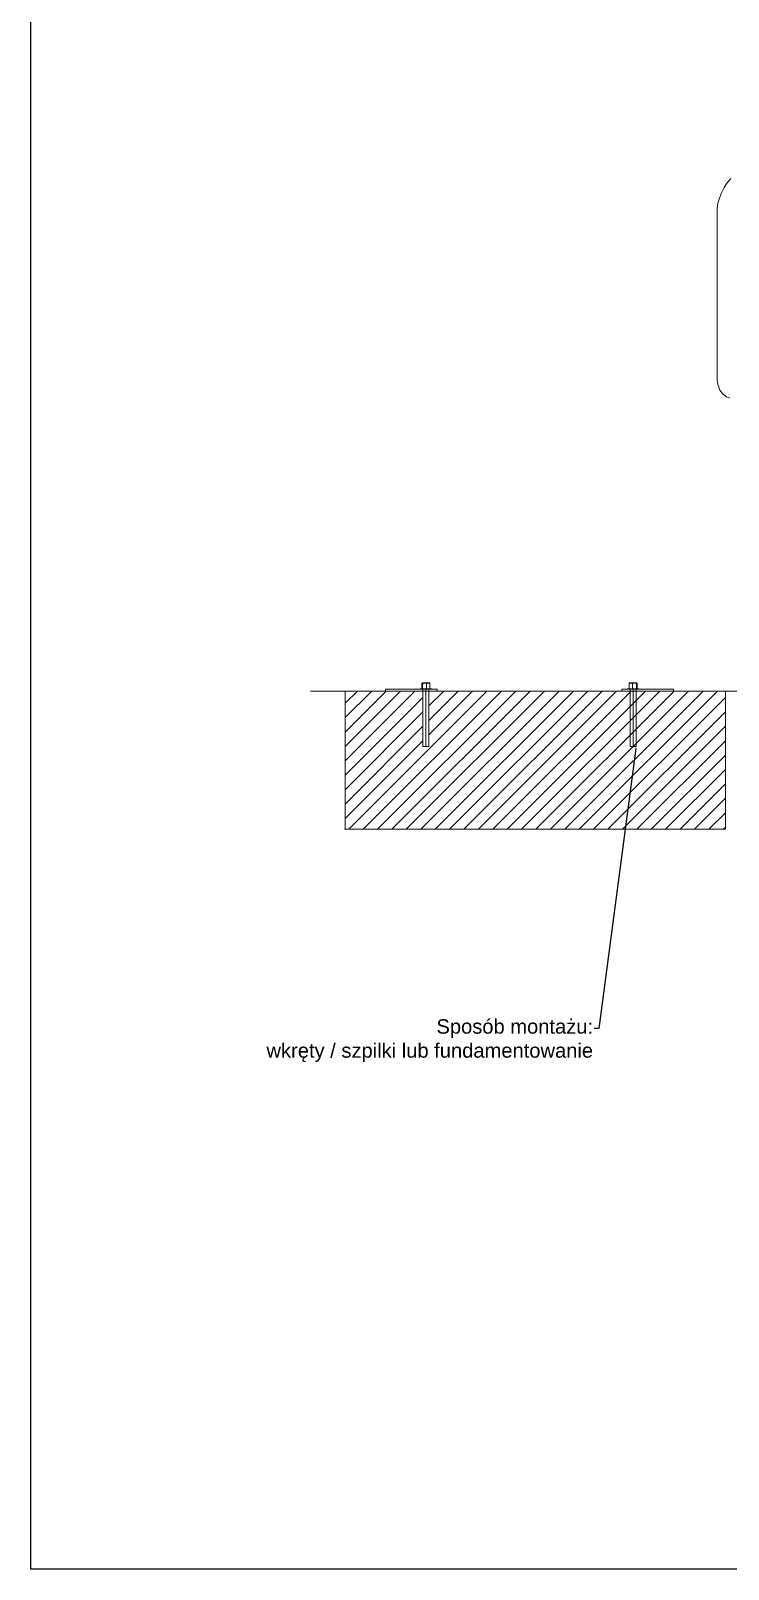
# Model space of a CAD drawing. Header units: millimetres. Extents: x 25609 to 29040, y 15684 to 20800.
# Drawn here: x 25609 to 26819, y 15684 to 18354 of the extents above; entities that cross this region are included whole.
import ezdxf
from ezdxf import colors
from ezdxf.entities.mleader import LeaderData, LeaderLine
from ezdxf.math import Vec2, Vec3

# ---------------------------------------------------------------- set-up
doc = ezdxf.new("R2010")
doc.units = ezdxf.units.MM
doc.header["$LTSCALE"] = 3
for name, color, linetype, lineweight in [('Elementy modelu - Kształty_Nr_pióra__1', 7, 'Continuous', 13), ('Krawędzie widoczneARTUR', 7, 'Continuous', 50), ('stal', 7, 'Continuous', 20)]:
    doc.layers.add(name, color=color, linetype=linetype, lineweight=lineweight)
doc.styles.get("Standard").update_dxf_attribs({"font": 'arial.ttf'})

msp = doc.modelspace()

# ---------------------------------------------------------------- hatches: boundary and pattern name
at = {"lineweight": 9}
h = msp.add_hatch(dxfattribs=at)
h.set_pattern_fill('JIS_WOOD', color=256, scale=25)
h.set_pattern_definition([(45, (23712.307, 15244.897), (-12.5, 12.5), [])])
h.paths.add_polyline_path([(26668.8, 17207.9), (26654.1, 17207.9), (26314.1, 17207.9), (26299.4, 17207.9), (26299.4, 17111.8), (26289.1, 17111.9), (26289.1, 17207.9), (26234.1, 17207.9), (26154.1, 17207.9), (26154.1, 16967.9), (26814.1, 16967.9), (26814.1, 17207.9), (26734.1, 17207.9), (26679.1, 17207.9), (26679.1, 17207.9), (26668.8, 17207.9)])

# ---------------------------------------------------------------- linework, layer by layer
for p, q in [((26234.1, 17207.9), (26094.1, 17207.9)), ((26234.1, 17207.9), (26154.1, 17207.9)), ((26154.1, 17207.9), (26154.1, 16967.9)), ((26274.1, 17210.9), (26224.1, 17210.9)), ((26224.1, 17210.9), (26224.1, 17207.9)), ((26234.1, 17210.9), (26274.1, 17210.9)), ((26234.1, 17210.9), (26314.1, 17210.9)), ((26314.1, 17207.9), (26234.1, 17207.9)), ((26314.1, 17210.9), (26314.1, 17207.9)), ((26314.1, 17210.9), (26314.1, 17207.9)), ((26314.1, 17207.9), (26654.1, 17207.9)), ((26674.1, 17210.9), (26634.1, 17210.9)), ((26634.1, 17210.9), (26634.1, 17207.9)), ((26724.1, 17210.9), (26644.1, 17210.9)), ((26644.1, 17207.9), (26724.1, 17207.9)), ((26714.1, 17210.9), (26664.1, 17210.9)), ((26684.1, 17210.9), (26724.1, 17210.9)), ((26724.1, 17207.9), (26724.1, 17210.9)), ((26724.1, 17207.9), (26874.1, 17207.9)), ((26734.1, 17207.9), (26814.1, 17207.9)), ((26814.1, 17207.9), (26814.1, 16967.9)), ((26153, 16967.9), (26814.1, 16967.9))]:
    msp.add_line(p, q, dxfattribs=at)
msp.add_lwpolyline([(25608.5, 20800.4), (29039.8, 20800.4), (29039.8, 15683.9), (25608.5, 15683.9)], close=True)
at = {"layer": 'Elementy modelu - Kształty_Nr_pióra__1', "linetype": 'Continuous'}
for p, q in [((26811.7, 18081.5), (26807.2, 18072.6)), ((26817.2, 18089.9), (26811.7, 18081.5)), ((26823.3, 18097.6), (26817.2, 18089.9)), ((26801.2, 18054.3), (26799.9, 18045.5)), ((26803.6, 18063.4), (26801.2, 18054.3)), ((26807.2, 18072.6), (26803.6, 18063.4)), ((26799.9, 17747.3), (26799.9, 18045.5)), ((26799.9, 17747.3), (26801.2, 17739.9)), ((26802.2, 17736.7), (26801.2, 17739.9)), ((26802.2, 17736.7), (26804.7, 17730.1)), ((26804.7, 17730.1), (26808.4, 17724.8)), ((26811.2, 17722.2), (26808.4, 17724.8)), ((26811.2, 17722.2), (26816, 17718.3)), ((26816, 17718.3), (26821.8, 17716))]:
    msp.add_line(p, q, dxfattribs=at)
at = {"layer": 'Krawędzie widoczneARTUR', "lineweight": 9}
for p, q in [((26288.1, 17222.1), (26300, 17222.1)), ((26300, 17222.1), (26300.6, 17222.1)), ((26648.2, 17222.1), (26647.7, 17222.1)), ((26660.2, 17222.1), (26648.2, 17222.1)), ((26284.1, 17211.9), (26304.4, 17211.9)), ((26284.1, 17211.9), (26284.1, 17210.9)), ((26287.3, 17212.6), (26287.3, 17219.6)), ((26288.4, 17212.6), (26288.4, 17219.6)), ((26289.4, 17211.9), (26289.4, 17210.9)), ((26295.4, 17212.6), (26295.4, 17219.6)), ((26301.3, 17212.6), (26301.3, 17219.6)), ((26664.1, 17211.9), (26643.8, 17211.9)), ((26646.9, 17212.6), (26646.9, 17219.6)), ((26652.8, 17212.6), (26652.8, 17219.6)), ((26658.8, 17211.9), (26658.8, 17210.9)), ((26659.8, 17212.6), (26659.8, 17219.6)), ((26660.9, 17212.6), (26660.9, 17219.6)), ((26664.1, 17211.9), (26664.1, 17210.9))]:
    msp.add_line(p, q, dxfattribs=at)
at = {"layer": 'Krawędzie widoczneARTUR', "lineweight": 9, "flags": 128}
for points in [[(26287.3, 17219.6), (26287.4, 17220), (26287.4, 17220.3), (26287.4, 17220.6), (26287.5, 17220.9), (26287.5, 17221.2), (26287.6, 17221.4), (26287.6, 17221.5), (26287.7, 17221.7), (26287.7, 17221.8), (26287.8, 17221.8), (26287.8, 17221.9), (26287.9, 17221.9), (26288, 17221.9), (26288, 17221.8), (26288.1, 17221.8), (26288.1, 17221.7), (26288.2, 17221.5), (26288.2, 17221.4), (26288.3, 17221.2), (26288.3, 17220.9), (26288.4, 17220.6), (26288.4, 17220.3), (26288.4, 17220), (26288.4, 17219.6)], [(26288.1, 17222.1), (26287.9, 17222), (26287.8, 17221.8)], [(26288.4, 17219.6), (26288.6, 17220), (26288.7, 17220.3), (26289, 17220.6), (26289.2, 17220.9), (26289.5, 17221.2), (26289.8, 17221.4), (26290.1, 17221.5), (26290.5, 17221.7), (26290.8, 17221.8), (26291.2, 17221.8), (26291.6, 17221.9), (26291.9, 17221.9), (26292.3, 17221.9), (26292.7, 17221.8), (26293, 17221.8), (26293.4, 17221.7), (26293.7, 17221.5), (26294.1, 17221.4), (26294.4, 17221.2), (26294.7, 17220.9), (26294.9, 17220.6), (26295.1, 17220.3), (26295.3, 17220), (26295.4, 17219.6)], [(26301.1, 17220.2), (26301, 17220.5), (26300.8, 17220.8), (26300.6, 17221), (26300.4, 17221.2), (26300.2, 17221.4), (26300, 17221.5), (26299.8, 17221.6), (26299.5, 17221.7), (26299.3, 17221.8), (26299, 17221.8), (26298.7, 17221.9), (26298.5, 17221.9), (26298.2, 17221.9), (26298, 17221.8), (26297.7, 17221.8), (26297.5, 17221.8), (26297.2, 17221.7), (26297, 17221.6), (26296.7, 17221.4), (26296.4, 17221.2), (26296.1, 17220.9), (26295.8, 17220.5), (26295.6, 17220.1), (26295.4, 17219.6)], [(26300.9, 17221.8), (26300.8, 17222), (26300.6, 17222.1)], [(26301.3, 17219.6), (26301.3, 17219.7), (26301.3, 17219.9), (26301.3, 17220), (26301.3, 17220.2), (26301.3, 17220.3), (26301.3, 17220.4), (26301.3, 17220.6), (26301.3, 17220.7), (26301.2, 17220.8), (26301.2, 17220.9), (26301.2, 17221), (26301.2, 17221.1), (26301.2, 17221.2), (26301.2, 17221.3), (26301.1, 17221.4), (26301.1, 17221.4), (26301.1, 17221.5), (26301.1, 17221.6), (26301.1, 17221.6), (26301, 17221.7), (26301, 17221.7), (26301, 17221.7), (26301, 17221.8), (26300.9, 17221.8)], [(26646.9, 17219.6), (26646.9, 17219.7), (26646.9, 17219.9), (26646.9, 17220), (26646.9, 17220.2), (26647, 17220.3), (26647, 17220.4), (26647, 17220.6), (26647, 17220.7), (26647, 17220.8), (26647, 17220.9), (26647, 17221), (26647.1, 17221.1), (26647.1, 17221.2), (26647.1, 17221.3), (26647.1, 17221.4), (26647.1, 17221.4), (26647.2, 17221.5), (26647.2, 17221.6), (26647.2, 17221.6), (26647.2, 17221.7), (26647.2, 17221.7), (26647.3, 17221.7), (26647.3, 17221.8), (26647.3, 17221.8)], [(26647.1, 17220.2), (26647.3, 17220.5), (26647.4, 17220.8), (26647.6, 17221), (26647.8, 17221.2), (26648, 17221.4), (26648.3, 17221.5), (26648.5, 17221.6), (26648.7, 17221.7), (26649, 17221.8), (26649.3, 17221.8), (26649.5, 17221.9), (26649.8, 17221.9), (26650, 17221.9), (26650.3, 17221.8), (26650.5, 17221.8), (26650.8, 17221.8), (26651, 17221.7), (26651.3, 17221.6), (26651.5, 17221.4), (26651.8, 17221.2), (26652.1, 17220.9), (26652.4, 17220.5), (26652.6, 17220.1), (26652.8, 17219.6)], [(26647.3, 17221.8), (26647.5, 17222), (26647.7, 17222.1)], [(26659.8, 17219.6), (26659.7, 17220), (26659.5, 17220.3), (26659.3, 17220.6), (26659, 17220.9), (26658.8, 17221.2), (26658.5, 17221.4), (26658.1, 17221.5), (26657.8, 17221.7), (26657.4, 17221.8), (26657.1, 17221.8), (26656.7, 17221.9), (26656.3, 17221.9), (26656, 17221.9), (26655.6, 17221.8), (26655.2, 17221.8), (26654.9, 17221.7), (26654.5, 17221.5), (26654.2, 17221.4), (26653.9, 17221.2), (26653.6, 17220.9), (26653.3, 17220.6), (26653.1, 17220.3), (26652.9, 17220), (26652.8, 17219.6)], [(26660.9, 17219.6), (26660.9, 17220), (26660.9, 17220.3), (26660.8, 17220.6), (26660.8, 17220.9), (26660.7, 17221.2), (26660.7, 17221.4), (26660.6, 17221.5), (26660.6, 17221.7), (26660.5, 17221.8), (26660.5, 17221.8), (26660.4, 17221.9), (26660.4, 17221.9), (26660.3, 17221.9), (26660.2, 17221.8), (26660.2, 17221.8), (26660.1, 17221.7), (26660.1, 17221.5), (26660, 17221.4), (26660, 17221.2), (26659.9, 17220.9), (26659.9, 17220.6), (26659.9, 17220.3), (26659.8, 17220), (26659.8, 17219.6)], [(26660.2, 17222.1), (26660.3, 17222), (26660.5, 17221.8)], [(26287.3, 17212.6), (26287.3, 17212.6), (26287.3, 17212.5), (26287.3, 17212.5), (26287.3, 17212.5), (26287.3, 17212.4), (26287.4, 17212.4), (26287.4, 17212.4), (26287.4, 17212.4), (26287.4, 17212.3), (26287.4, 17212.3), (26287.4, 17212.3), (26287.4, 17212.2), (26287.4, 17212.2), (26287.4, 17212.2), (26287.4, 17212.1), (26287.4, 17212.1), (26287.4, 17212.1), (26287.4, 17212), (26287.4, 17212), (26287.5, 17212), (26287.5, 17211.9), (26287.5, 17211.9), (26287.5, 17211.9), (26287.5, 17211.9)], [(26288.4, 17212.6), (26288.4, 17212.6), (26288.4, 17212.5), (26288.4, 17212.5), (26288.4, 17212.5), (26288.4, 17212.4), (26288.5, 17212.4), (26288.5, 17212.4), (26288.5, 17212.4), (26288.5, 17212.3), (26288.5, 17212.3), (26288.5, 17212.3), (26288.5, 17212.2), (26288.5, 17212.2), (26288.5, 17212.2), (26288.5, 17212.1), (26288.5, 17212.1), (26288.5, 17212.1), (26288.5, 17212), (26288.5, 17212), (26288.5, 17212), (26288.5, 17211.9), (26288.6, 17211.9), (26288.6, 17211.9), (26288.6, 17211.9)], [(26295.4, 17212.6), (26295.4, 17212.6), (26295.4, 17212.5), (26295.4, 17212.5), (26295.4, 17212.5), (26295.4, 17212.4), (26295.4, 17212.4), (26295.4, 17212.4), (26295.4, 17212.4), (26295.4, 17212.3), (26295.4, 17212.3), (26295.4, 17212.3), (26295.4, 17212.2), (26295.4, 17212.2), (26295.4, 17212.2), (26295.4, 17212.1), (26295.4, 17212.1), (26295.4, 17212.1), (26295.4, 17212), (26295.4, 17212), (26295.4, 17212), (26295.4, 17211.9), (26295.4, 17211.9), (26295.4, 17211.9), (26295.4, 17211.9)], [(26301.1, 17220.2), (26301.1, 17220.2), (26301.1, 17220.2), (26301.2, 17220.1), (26301.2, 17220.1), (26301.2, 17220.1), (26301.2, 17220.1), (26301.2, 17220), (26301.2, 17220), (26301.2, 17220), (26301.2, 17220), (26301.2, 17219.9), (26301.3, 17219.9), (26301.3, 17219.9), (26301.3, 17219.9), (26301.3, 17219.8), (26301.3, 17219.8), (26301.3, 17219.8), (26301.3, 17219.8), (26301.3, 17219.7), (26301.3, 17219.7), (26301.3, 17219.7), (26301.3, 17219.6), (26301.3, 17219.6), (26301.3, 17219.6)], [(26301.3, 17212.6), (26301.3, 17212.6), (26301.3, 17212.5), (26301.3, 17212.5), (26301.3, 17212.5), (26301.3, 17212.4), (26301.3, 17212.4), (26301.3, 17212.4), (26301.3, 17212.4), (26301.3, 17212.3), (26301.3, 17212.3), (26301.3, 17212.3), (26301.3, 17212.2), (26301.3, 17212.2), (26301.3, 17212.2), (26301.3, 17212.1), (26301.3, 17212.1), (26301.3, 17212.1), (26301.3, 17212), (26301.3, 17212), (26301.2, 17212), (26301.2, 17211.9), (26301.2, 17211.9), (26301.2, 17211.9), (26301.2, 17211.9)], [(26647.1, 17220.2), (26647.1, 17220.2), (26647.1, 17220.2), (26647.1, 17220.1), (26647.1, 17220.1), (26647.1, 17220.1), (26647.1, 17220.1), (26647.1, 17220), (26647, 17220), (26647, 17220), (26647, 17220), (26647, 17219.9), (26647, 17219.9), (26647, 17219.9), (26647, 17219.9), (26647, 17219.8), (26647, 17219.8), (26647, 17219.8), (26647, 17219.8), (26646.9, 17219.7), (26646.9, 17219.7), (26646.9, 17219.7), (26646.9, 17219.6), (26646.9, 17219.6), (26646.9, 17219.6)], [(26646.9, 17212.6), (26646.9, 17212.6), (26646.9, 17212.5), (26646.9, 17212.5), (26646.9, 17212.5), (26646.9, 17212.4), (26646.9, 17212.4), (26646.9, 17212.4), (26646.9, 17212.4), (26646.9, 17212.3), (26646.9, 17212.3), (26646.9, 17212.3), (26646.9, 17212.2), (26646.9, 17212.2), (26647, 17212.2), (26647, 17212.1), (26647, 17212.1), (26647, 17212.1), (26647, 17212), (26647, 17212), (26647, 17212), (26647, 17211.9), (26647, 17211.9), (26647, 17211.9), (26647.1, 17211.9)], [(26652.8, 17212.6), (26652.8, 17212.6), (26652.8, 17212.5), (26652.8, 17212.5), (26652.8, 17212.5), (26652.8, 17212.4), (26652.8, 17212.4), (26652.8, 17212.4), (26652.8, 17212.4), (26652.8, 17212.3), (26652.8, 17212.3), (26652.8, 17212.3), (26652.8, 17212.2), (26652.8, 17212.2), (26652.8, 17212.2), (26652.8, 17212.1), (26652.8, 17212.1), (26652.8, 17212.1), (26652.8, 17212), (26652.8, 17212), (26652.8, 17212), (26652.8, 17211.9), (26652.8, 17211.9), (26652.8, 17211.9), (26652.8, 17211.9)], [(26659.8, 17212.6), (26659.8, 17212.6), (26659.8, 17212.5), (26659.8, 17212.5), (26659.8, 17212.5), (26659.8, 17212.4), (26659.8, 17212.4), (26659.8, 17212.4), (26659.8, 17212.4), (26659.8, 17212.3), (26659.8, 17212.3), (26659.8, 17212.3), (26659.8, 17212.2), (26659.8, 17212.2), (26659.8, 17212.2), (26659.8, 17212.1), (26659.8, 17212.1), (26659.7, 17212.1), (26659.7, 17212), (26659.7, 17212), (26659.7, 17212), (26659.7, 17211.9), (26659.7, 17211.9), (26659.7, 17211.9), (26659.7, 17211.9)], [(26660.9, 17212.6), (26660.9, 17212.6), (26660.9, 17212.5), (26660.9, 17212.5), (26660.9, 17212.5), (26660.9, 17212.4), (26660.9, 17212.4), (26660.9, 17212.4), (26660.9, 17212.4), (26660.9, 17212.3), (26660.9, 17212.3), (26660.9, 17212.3), (26660.9, 17212.2), (26660.9, 17212.2), (26660.9, 17212.2), (26660.9, 17212.1), (26660.8, 17212.1), (26660.8, 17212.1), (26660.8, 17212), (26660.8, 17212), (26660.8, 17212), (26660.8, 17211.9), (26660.8, 17211.9), (26660.8, 17211.9), (26660.8, 17211.9)]]:
    msp.add_lwpolyline(points, dxfattribs=at)
at = {"layer": 'stal', "lineweight": 9}
for p, q in [((26284.1, 17210.9), (26289.1, 17210.9)), ((26289.1, 17210.9), (26289.1, 17111.9)), ((26289.1, 17210.9), (26294.4, 17210.9)), ((26294.4, 17210.9), (26294.4, 17111.8)), ((26301.2, 17211.9), (26298.2, 17211.9)), ((26304.4, 17210.9), (26299.4, 17210.9)), ((26299.4, 17210.9), (26299.4, 17111.8)), ((26304.4, 17211.9), (26304.4, 17210.9)), ((26643.8, 17211.9), (26643.8, 17210.9)), ((26643.8, 17210.9), (26648.8, 17210.9)), ((26647.1, 17211.9), (26650.1, 17211.9)), ((26648.8, 17210.9), (26648.8, 17111.8)), ((26659.1, 17210.9), (26653.8, 17210.9)), ((26653.8, 17210.9), (26653.8, 17111.8)), ((26664.1, 17210.9), (26659.1, 17210.9)), ((26659.1, 17210.9), (26659.1, 17111.9)), ((26289.1, 17111.9), (26299.4, 17111.8)), ((26659.1, 17111.9), (26648.8, 17111.8))]:
    msp.add_line(p, q, dxfattribs=at)

# ---------------------------------------------------------------- leaders
at = {"lineweight": 15}
ml = msp.add_multileader_mtext('Standard', dxfattribs=at)
ml.set_content('Sposób montażu:\\Pwkręty / szpilki lub fundamentowanie', color=256)
ml.set_leader_properties()
ml.build(insert=Vec2(0, 0))
ctx = ml.context
ctx.base_point, ctx.char_height, ctx.plane_origin = Vec3(26017.1, 16622.2), 25, Vec3(26679.1, 17111.9)
ctx.text_align_type = 2
notes = []
notes.append((ctx, [(1, (1, 1, 0), (26594.4, 16622.2), (-1, 0), 8, [(0, [(26659.1, 17111.9)], 0, [])])]))
ctx.mtext.insert, ctx.mtext.alignment, ctx.mtext.flow_direction = Vec3(26584.4, 16638.3), 3, 5
for ctx, leaders in notes:
    for number, flags, end, landing, length, lines in leaders:
        leader = LeaderData()
        leader.index, (leader.has_last_leader_line, leader.has_dogleg_vector, leader.attachment_direction) = number, flags
        leader.last_leader_point, leader.dogleg_vector, leader.dogleg_length = Vec3(end), Vec3(landing), length
        for number, points, colour, breaks in lines:
            line = LeaderLine()
            line.index, line.vertices, line.color, line.breaks = number, Vec3.list(points), colors.encode_raw_color(colour), breaks
            leader.lines.append(line)
        ctx.leaders.append(leader)

doc.saveas('drawing.dxf')
